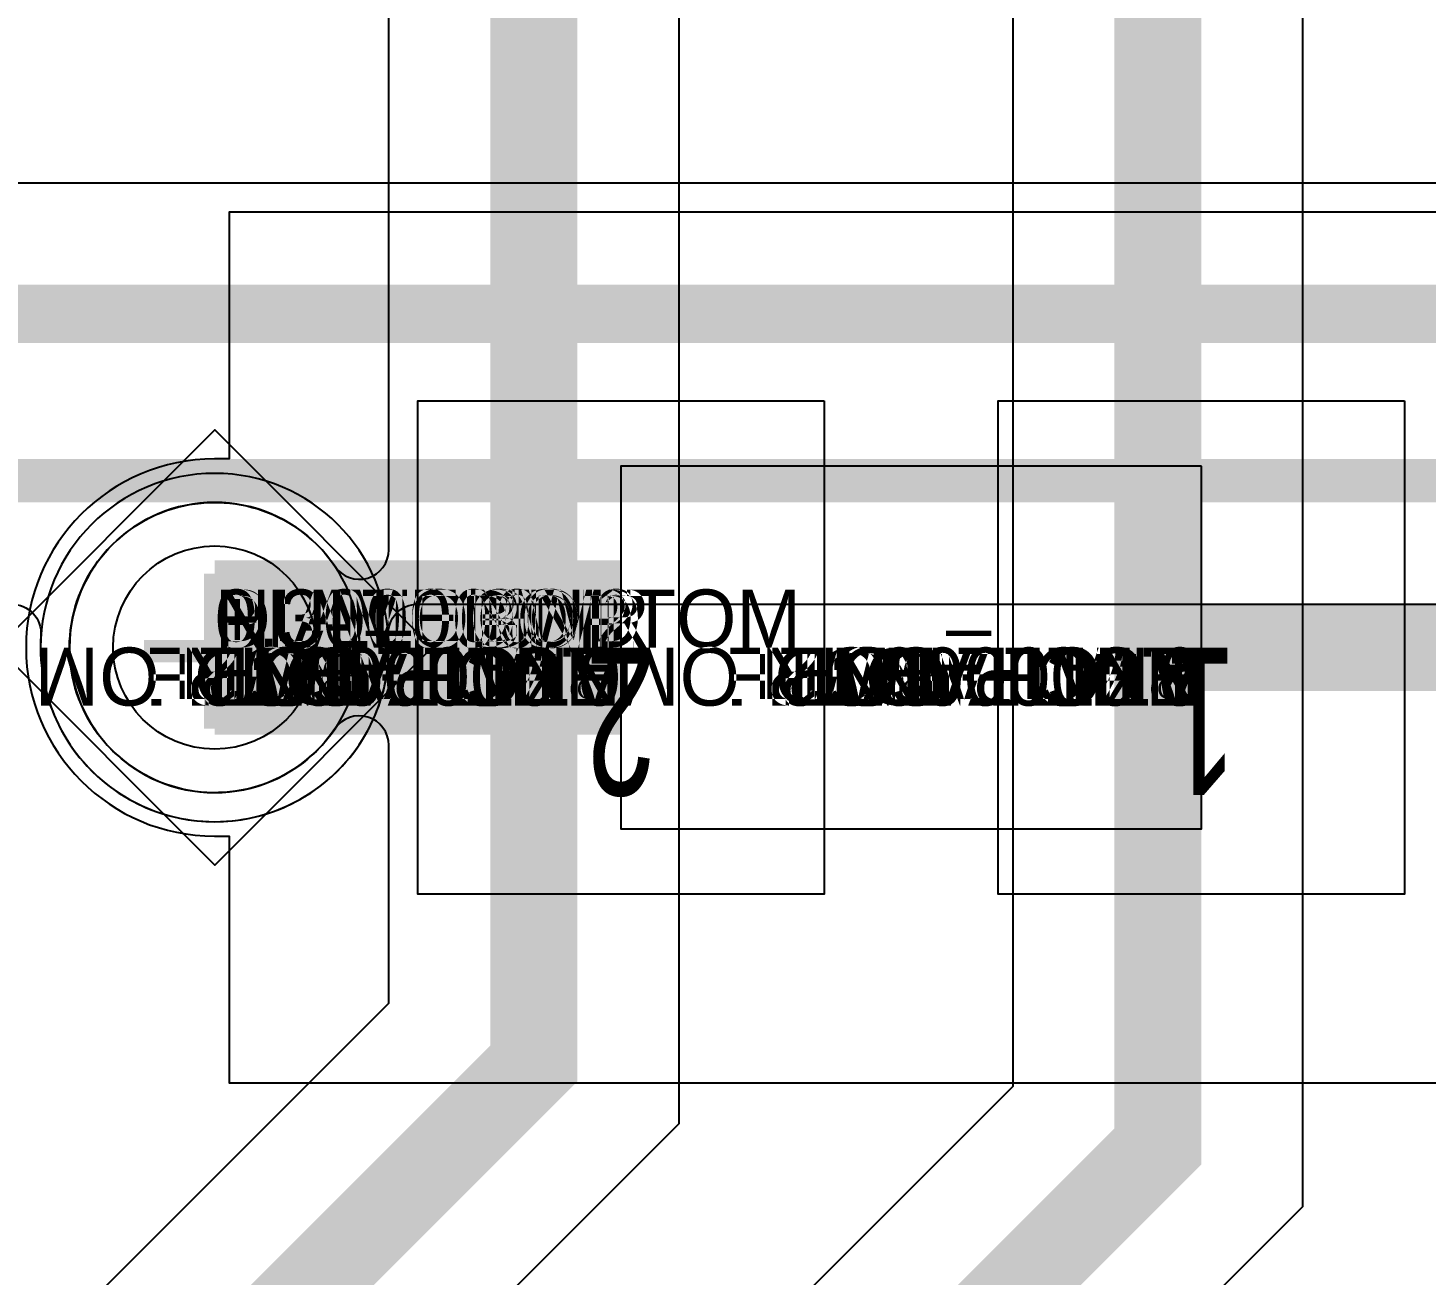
# Model space of a CAD drawing. Extents: x 0 to 323, y 0 to 320.
# Drawn here: x 72.957 to 77.774, y 84.338 to 88.635 of the extents above; entities that cross this region are included whole.
import ezdxf
from ezdxf.enums import TextEntityAlignment as Align

# ---------------------------------------------------------------- set-up
doc = ezdxf.new("R2010")
doc.units = 0
doc.header["$MEASUREMENT"] = 0
doc.layers.get('0').update_dxf_attribs({"linetype": 'CONTINUOUS'})
for name, color, linetype in [('CDN_FIGURES', 7, 'CONTINUOUS'), ('ETCH_BOTTOM', 7, 'CONTINUOUS'), ('ETCH_GND', 3, 'CONTINUOUS'), ('ETCH_INT1', 4, 'CONTINUOUS'), ('ETCH_INT2', 5, 'CONTINUOUS'), ('ETCH_PWR', 6, 'CONTINUOUS'), ('ETCH_TOP', 2, 'CONTINUOUS'), ('MANUFACTURING_NCLEGEND-1-6', 8, 'CONTINUOUS'), ('PACKAGE_GEOMETRY_ASSEMBLY_TOP', 11, 'CONTINUOUS'), ('PACKAGE_GEOMETRY_PIN_NUMBER', 9, 'CONTINUOUS')]:
    doc.layers.add(name, color=color, linetype=linetype)

# ---------------------------------------------------------------- blocks, each defined once
blk = doc.blocks.new('PAD_INFO')
for tag in ['SHAPE_TYPE', 'PAD_HEIGHT', 'PAD_LAYER', 'PAD_TYPE', 'PAD_WIDTH']:
    blk.add_attdef(tag, (0, 0), '', height=0.2)
at = {"flags": 2}
blk.add_attdef('CDN_TYPE', (0, 0), '', height=0.2, dxfattribs=at)
blk = doc.blocks.new('DRILL_INFO')
at = {"flags": 2}
blk.add_attdef('CDN_TYPE', (0, 0), '', height=0.2, dxfattribs=at)
for tag in ['FSHAPE', 'FCHAR', 'DRILL_HEIGHT', 'DIAMETER', 'PLATED', 'DRILL_WIDTH']:
    blk.add_attdef(tag, (0, 0), '', height=0.2)
blk = doc.blocks.new('VIA0700X0300')
at = {"layer": 'ETCH_BOTTOM'}
blk.add_circle((0, 0), 0.35, dxfattribs=at)
at = {"layer": 'ETCH_GND'}
blk.add_circle((0, 0), 0.35, dxfattribs=at)
at = {"layer": 'ETCH_INT1'}
blk.add_circle((0, 0), 0.35, dxfattribs=at)
at = {"layer": 'ETCH_INT2'}
blk.add_circle((0, 0), 0.35, dxfattribs=at)
at = {"layer": 'ETCH_PWR'}
blk.add_circle((0, 0), 0.35, dxfattribs=at)
at = {"layer": 'ETCH_TOP'}
blk.add_circle((0, 0), 0.35, dxfattribs=at)
ref = blk.add_blockref('PAD_INFO', (0, 0))
ref.add_attrib('PAD_LAYER', 'ETCH_TOP', (0, 0), dxfattribs={"height": 0.2})
ref.add_attrib('SHAPE_TYPE', 'NULL', (0, 0), dxfattribs={"height": 0.2})
ref.add_attrib('PAD_TYPE', 'ANTIPAD', (0, 0), dxfattribs={"height": 0.2})
ref.add_attrib('PAD_WIDTH', '0.000000', (0, 0), dxfattribs={"height": 0.2})
ref.add_attrib('PAD_HEIGHT', '0.000000', (0, 0), dxfattribs={"height": 0.2})
ref = blk.add_blockref('PAD_INFO', (0, 0))
ref.add_attrib('PAD_LAYER', 'ETCH_GND', (0, 0), dxfattribs={"height": 0.2})
ref.add_attrib('SHAPE_TYPE', 'NULL', (0, 0), dxfattribs={"height": 0.2})
ref.add_attrib('PAD_TYPE', 'ANTIPAD', (0, 0), dxfattribs={"height": 0.2})
ref.add_attrib('PAD_WIDTH', '0.000000', (0, 0), dxfattribs={"height": 0.2})
ref.add_attrib('PAD_HEIGHT', '0.000000', (0, 0), dxfattribs={"height": 0.2})
ref = blk.add_blockref('PAD_INFO', (0, 0))
ref.add_attrib('PAD_LAYER', 'ETCH_INT1', (0, 0), dxfattribs={"height": 0.2})
ref.add_attrib('SHAPE_TYPE', 'NULL', (0, 0), dxfattribs={"height": 0.2})
ref.add_attrib('PAD_TYPE', 'ANTIPAD', (0, 0), dxfattribs={"height": 0.2})
ref.add_attrib('PAD_WIDTH', '0.000000', (0, 0), dxfattribs={"height": 0.2})
ref.add_attrib('PAD_HEIGHT', '0.000000', (0, 0), dxfattribs={"height": 0.2})
ref = blk.add_blockref('PAD_INFO', (0, 0))
ref.add_attrib('PAD_LAYER', 'ETCH_INT2', (0, 0), dxfattribs={"height": 0.2})
ref.add_attrib('SHAPE_TYPE', 'NULL', (0, 0), dxfattribs={"height": 0.2})
ref.add_attrib('PAD_TYPE', 'ANTIPAD', (0, 0), dxfattribs={"height": 0.2})
ref.add_attrib('PAD_WIDTH', '0.000000', (0, 0), dxfattribs={"height": 0.2})
ref.add_attrib('PAD_HEIGHT', '0.000000', (0, 0), dxfattribs={"height": 0.2})
ref = blk.add_blockref('PAD_INFO', (0, 0))
ref.add_attrib('PAD_LAYER', 'ETCH_PWR', (0, 0), dxfattribs={"height": 0.2})
ref.add_attrib('SHAPE_TYPE', 'NULL', (0, 0), dxfattribs={"height": 0.2})
ref.add_attrib('PAD_TYPE', 'ANTIPAD', (0, 0), dxfattribs={"height": 0.2})
ref.add_attrib('PAD_WIDTH', '0.000000', (0, 0), dxfattribs={"height": 0.2})
ref.add_attrib('PAD_HEIGHT', '0.000000', (0, 0), dxfattribs={"height": 0.2})
ref = blk.add_blockref('PAD_INFO', (0, 0))
ref.add_attrib('PAD_LAYER', 'ETCH_BOTTOM', (0, 0), dxfattribs={"height": 0.2})
ref.add_attrib('SHAPE_TYPE', 'NULL', (0, 0), dxfattribs={"height": 0.2})
ref.add_attrib('PAD_TYPE', 'ANTIPAD', (0, 0), dxfattribs={"height": 0.2})
ref.add_attrib('PAD_WIDTH', '0.000000', (0, 0), dxfattribs={"height": 0.2})
ref.add_attrib('PAD_HEIGHT', '0.000000', (0, 0), dxfattribs={"height": 0.2})
ref = blk.add_blockref('PAD_INFO', (0, 0))
ref.add_attrib('PAD_LAYER', 'ETCH_TOP', (0, 0), dxfattribs={"height": 0.2})
ref.add_attrib('SHAPE_TYPE', 'NULL', (0, 0), dxfattribs={"height": 0.2})
ref.add_attrib('PAD_TYPE', 'THERMAL', (0, 0), dxfattribs={"height": 0.2})
ref.add_attrib('PAD_WIDTH', '0.000000', (0, 0), dxfattribs={"height": 0.2})
ref.add_attrib('PAD_HEIGHT', '0.000000', (0, 0), dxfattribs={"height": 0.2})
ref = blk.add_blockref('PAD_INFO', (0, 0))
ref.add_attrib('PAD_LAYER', 'ETCH_GND', (0, 0), dxfattribs={"height": 0.2})
ref.add_attrib('SHAPE_TYPE', 'NULL', (0, 0), dxfattribs={"height": 0.2})
ref.add_attrib('PAD_TYPE', 'THERMAL', (0, 0), dxfattribs={"height": 0.2})
ref.add_attrib('PAD_WIDTH', '0.000000', (0, 0), dxfattribs={"height": 0.2})
ref.add_attrib('PAD_HEIGHT', '0.000000', (0, 0), dxfattribs={"height": 0.2})
ref = blk.add_blockref('PAD_INFO', (0, 0))
ref.add_attrib('PAD_LAYER', 'ETCH_INT1', (0, 0), dxfattribs={"height": 0.2})
ref.add_attrib('SHAPE_TYPE', 'NULL', (0, 0), dxfattribs={"height": 0.2})
ref.add_attrib('PAD_TYPE', 'THERMAL', (0, 0), dxfattribs={"height": 0.2})
ref.add_attrib('PAD_WIDTH', '0.000000', (0, 0), dxfattribs={"height": 0.2})
ref.add_attrib('PAD_HEIGHT', '0.000000', (0, 0), dxfattribs={"height": 0.2})
ref = blk.add_blockref('PAD_INFO', (0, 0))
ref.add_attrib('PAD_LAYER', 'ETCH_INT2', (0, 0), dxfattribs={"height": 0.2})
ref.add_attrib('SHAPE_TYPE', 'NULL', (0, 0), dxfattribs={"height": 0.2})
ref.add_attrib('PAD_TYPE', 'THERMAL', (0, 0), dxfattribs={"height": 0.2})
ref.add_attrib('PAD_WIDTH', '0.000000', (0, 0), dxfattribs={"height": 0.2})
ref.add_attrib('PAD_HEIGHT', '0.000000', (0, 0), dxfattribs={"height": 0.2})
ref = blk.add_blockref('PAD_INFO', (0, 0))
ref.add_attrib('PAD_LAYER', 'ETCH_PWR', (0, 0), dxfattribs={"height": 0.2})
ref.add_attrib('SHAPE_TYPE', 'NULL', (0, 0), dxfattribs={"height": 0.2})
ref.add_attrib('PAD_TYPE', 'THERMAL', (0, 0), dxfattribs={"height": 0.2})
ref.add_attrib('PAD_WIDTH', '0.000000', (0, 0), dxfattribs={"height": 0.2})
ref.add_attrib('PAD_HEIGHT', '0.000000', (0, 0), dxfattribs={"height": 0.2})
ref = blk.add_blockref('PAD_INFO', (0, 0))
ref.add_attrib('PAD_LAYER', 'ETCH_BOTTOM', (0, 0), dxfattribs={"height": 0.2})
ref.add_attrib('SHAPE_TYPE', 'NULL', (0, 0), dxfattribs={"height": 0.2})
ref.add_attrib('PAD_TYPE', 'THERMAL', (0, 0), dxfattribs={"height": 0.2})
ref.add_attrib('PAD_WIDTH', '0.000000', (0, 0), dxfattribs={"height": 0.2})
ref.add_attrib('PAD_HEIGHT', '0.000000', (0, 0), dxfattribs={"height": 0.2})
ref = blk.add_blockref('PAD_INFO', (0, 0))
ref.add_attrib('PAD_LAYER', 'ETCH_TOP', (0, 0), dxfattribs={"height": 0.2})
ref.add_attrib('SHAPE_TYPE', 'CIRCLE', (0, 0), dxfattribs={"height": 0.2})
ref.add_attrib('PAD_TYPE', 'REGULAR', (0, 0), dxfattribs={"height": 0.2})
ref.add_attrib('PAD_WIDTH', '0.700000', (0, 0), dxfattribs={"height": 0.2})
ref.add_attrib('PAD_HEIGHT', '0.700000', (0, 0), dxfattribs={"height": 0.2})
ref = blk.add_blockref('PAD_INFO', (0, 0))
ref.add_attrib('PAD_LAYER', 'ETCH_GND', (0, 0), dxfattribs={"height": 0.2})
ref.add_attrib('SHAPE_TYPE', 'CIRCLE', (0, 0), dxfattribs={"height": 0.2})
ref.add_attrib('PAD_TYPE', 'REGULAR', (0, 0), dxfattribs={"height": 0.2})
ref.add_attrib('PAD_WIDTH', '0.700000', (0, 0), dxfattribs={"height": 0.2})
ref.add_attrib('PAD_HEIGHT', '0.700000', (0, 0), dxfattribs={"height": 0.2})
ref = blk.add_blockref('PAD_INFO', (0, 0))
ref.add_attrib('PAD_LAYER', 'ETCH_INT1', (0, 0), dxfattribs={"height": 0.2})
ref.add_attrib('SHAPE_TYPE', 'CIRCLE', (0, 0), dxfattribs={"height": 0.2})
ref.add_attrib('PAD_TYPE', 'REGULAR', (0, 0), dxfattribs={"height": 0.2})
ref.add_attrib('PAD_WIDTH', '0.700000', (0, 0), dxfattribs={"height": 0.2})
ref.add_attrib('PAD_HEIGHT', '0.700000', (0, 0), dxfattribs={"height": 0.2})
ref = blk.add_blockref('PAD_INFO', (0, 0))
ref.add_attrib('PAD_LAYER', 'ETCH_INT2', (0, 0), dxfattribs={"height": 0.2})
ref.add_attrib('SHAPE_TYPE', 'CIRCLE', (0, 0), dxfattribs={"height": 0.2})
ref.add_attrib('PAD_TYPE', 'REGULAR', (0, 0), dxfattribs={"height": 0.2})
ref.add_attrib('PAD_WIDTH', '0.700000', (0, 0), dxfattribs={"height": 0.2})
ref.add_attrib('PAD_HEIGHT', '0.700000', (0, 0), dxfattribs={"height": 0.2})
ref = blk.add_blockref('PAD_INFO', (0, 0))
ref.add_attrib('PAD_LAYER', 'ETCH_PWR', (0, 0), dxfattribs={"height": 0.2})
ref.add_attrib('SHAPE_TYPE', 'CIRCLE', (0, 0), dxfattribs={"height": 0.2})
ref.add_attrib('PAD_TYPE', 'REGULAR', (0, 0), dxfattribs={"height": 0.2})
ref.add_attrib('PAD_WIDTH', '0.700000', (0, 0), dxfattribs={"height": 0.2})
ref.add_attrib('PAD_HEIGHT', '0.700000', (0, 0), dxfattribs={"height": 0.2})
ref = blk.add_blockref('PAD_INFO', (0, 0))
ref.add_attrib('PAD_LAYER', 'ETCH_BOTTOM', (0, 0), dxfattribs={"height": 0.2})
ref.add_attrib('SHAPE_TYPE', 'CIRCLE', (0, 0), dxfattribs={"height": 0.2})
ref.add_attrib('PAD_TYPE', 'REGULAR', (0, 0), dxfattribs={"height": 0.2})
ref.add_attrib('PAD_WIDTH', '0.700000', (0, 0), dxfattribs={"height": 0.2})
ref.add_attrib('PAD_HEIGHT', '0.700000', (0, 0), dxfattribs={"height": 0.2})
ref = blk.add_blockref('DRILL_INFO', (0, 0))
ref.add_attrib('DIAMETER', '0.300000', (0, 0), dxfattribs={"height": 0.2})
ref.add_attrib('PLATED', 'PLATED', (0, 0), dxfattribs={"height": 0.2})
ref.add_attrib('FSHAPE', 'DIAMOND', (0, 0), dxfattribs={"height": 0.2})
ref.add_attrib('FCHAR', '+', (0, 0), dxfattribs={"height": 0.2})
ref.add_attrib('DRILL_WIDTH', '1.500000', (0, 0), dxfattribs={"height": 0.2})
ref.add_attrib('DRILL_HEIGHT', '1.500000', (0, 0), dxfattribs={"height": 0.2})
for tag in ['CDN_TYPE', 'PIN']:
    blk.add_attdef(tag, (0, 0), '', height=0.2)
at = {"flags": 2}
for tag in ['PSTKNAME', 'BBV']:
    blk.add_attdef(tag, (0, 0), '', height=0.2, dxfattribs=at)
blk = doc.blocks.new('FIGURE_DIAMOND')
at = {"layer": 'CDN_FIGURES'}
blk.add_lwpolyline([(-0.5, 0), (0, 0.5), (0.5, 0), (0, -0.5)], close=True, dxfattribs=at)
blk = doc.blocks.new('RC1400X1700TS')
at = {"layer": 'ETCH_TOP'}
blk.add_lwpolyline([(-0.7, -0.85), (-0.7, 0.85), (0.7, 0.85), (0.7, -0.85)], close=True, dxfattribs=at)
ref = blk.add_blockref('PAD_INFO', (0, 0))
ref.add_attrib('PAD_LAYER', 'ETCH_TOP', (0, 0), dxfattribs={"height": 0.2})
ref.add_attrib('SHAPE_TYPE', 'NULL', (0, 0), dxfattribs={"height": 0.2})
ref.add_attrib('PAD_TYPE', 'ANTIPAD', (0, 0), dxfattribs={"height": 0.2})
ref.add_attrib('PAD_WIDTH', '0.000000', (0, 0), dxfattribs={"height": 0.2})
ref.add_attrib('PAD_HEIGHT', '0.000000', (0, 0), dxfattribs={"height": 0.2})
ref = blk.add_blockref('PAD_INFO', (0, 0))
ref.add_attrib('PAD_LAYER', 'ETCH_GND', (0, 0), dxfattribs={"height": 0.2})
ref.add_attrib('SHAPE_TYPE', 'NULL', (0, 0), dxfattribs={"height": 0.2})
ref.add_attrib('PAD_TYPE', 'ANTIPAD', (0, 0), dxfattribs={"height": 0.2})
ref.add_attrib('PAD_WIDTH', '0.000000', (0, 0), dxfattribs={"height": 0.2})
ref.add_attrib('PAD_HEIGHT', '0.000000', (0, 0), dxfattribs={"height": 0.2})
ref = blk.add_blockref('PAD_INFO', (0, 0))
ref.add_attrib('PAD_LAYER', 'ETCH_INT1', (0, 0), dxfattribs={"height": 0.2})
ref.add_attrib('SHAPE_TYPE', 'NULL', (0, 0), dxfattribs={"height": 0.2})
ref.add_attrib('PAD_TYPE', 'ANTIPAD', (0, 0), dxfattribs={"height": 0.2})
ref.add_attrib('PAD_WIDTH', '0.000000', (0, 0), dxfattribs={"height": 0.2})
ref.add_attrib('PAD_HEIGHT', '0.000000', (0, 0), dxfattribs={"height": 0.2})
ref = blk.add_blockref('PAD_INFO', (0, 0))
ref.add_attrib('PAD_LAYER', 'ETCH_INT2', (0, 0), dxfattribs={"height": 0.2})
ref.add_attrib('SHAPE_TYPE', 'NULL', (0, 0), dxfattribs={"height": 0.2})
ref.add_attrib('PAD_TYPE', 'ANTIPAD', (0, 0), dxfattribs={"height": 0.2})
ref.add_attrib('PAD_WIDTH', '0.000000', (0, 0), dxfattribs={"height": 0.2})
ref.add_attrib('PAD_HEIGHT', '0.000000', (0, 0), dxfattribs={"height": 0.2})
ref = blk.add_blockref('PAD_INFO', (0, 0))
ref.add_attrib('PAD_LAYER', 'ETCH_PWR', (0, 0), dxfattribs={"height": 0.2})
ref.add_attrib('SHAPE_TYPE', 'NULL', (0, 0), dxfattribs={"height": 0.2})
ref.add_attrib('PAD_TYPE', 'ANTIPAD', (0, 0), dxfattribs={"height": 0.2})
ref.add_attrib('PAD_WIDTH', '0.000000', (0, 0), dxfattribs={"height": 0.2})
ref.add_attrib('PAD_HEIGHT', '0.000000', (0, 0), dxfattribs={"height": 0.2})
ref = blk.add_blockref('PAD_INFO', (0, 0))
ref.add_attrib('PAD_LAYER', 'ETCH_BOTTOM', (0, 0), dxfattribs={"height": 0.2})
ref.add_attrib('SHAPE_TYPE', 'NULL', (0, 0), dxfattribs={"height": 0.2})
ref.add_attrib('PAD_TYPE', 'ANTIPAD', (0, 0), dxfattribs={"height": 0.2})
ref.add_attrib('PAD_WIDTH', '0.000000', (0, 0), dxfattribs={"height": 0.2})
ref.add_attrib('PAD_HEIGHT', '0.000000', (0, 0), dxfattribs={"height": 0.2})
ref = blk.add_blockref('PAD_INFO', (0, 0))
ref.add_attrib('PAD_LAYER', 'ETCH_TOP', (0, 0), dxfattribs={"height": 0.2})
ref.add_attrib('SHAPE_TYPE', 'NULL', (0, 0), dxfattribs={"height": 0.2})
ref.add_attrib('PAD_TYPE', 'THERMAL', (0, 0), dxfattribs={"height": 0.2})
ref.add_attrib('PAD_WIDTH', '0.000000', (0, 0), dxfattribs={"height": 0.2})
ref.add_attrib('PAD_HEIGHT', '0.000000', (0, 0), dxfattribs={"height": 0.2})
ref = blk.add_blockref('PAD_INFO', (0, 0))
ref.add_attrib('PAD_LAYER', 'ETCH_GND', (0, 0), dxfattribs={"height": 0.2})
ref.add_attrib('SHAPE_TYPE', 'NULL', (0, 0), dxfattribs={"height": 0.2})
ref.add_attrib('PAD_TYPE', 'THERMAL', (0, 0), dxfattribs={"height": 0.2})
ref.add_attrib('PAD_WIDTH', '0.000000', (0, 0), dxfattribs={"height": 0.2})
ref.add_attrib('PAD_HEIGHT', '0.000000', (0, 0), dxfattribs={"height": 0.2})
ref = blk.add_blockref('PAD_INFO', (0, 0))
ref.add_attrib('PAD_LAYER', 'ETCH_INT1', (0, 0), dxfattribs={"height": 0.2})
ref.add_attrib('SHAPE_TYPE', 'NULL', (0, 0), dxfattribs={"height": 0.2})
ref.add_attrib('PAD_TYPE', 'THERMAL', (0, 0), dxfattribs={"height": 0.2})
ref.add_attrib('PAD_WIDTH', '0.000000', (0, 0), dxfattribs={"height": 0.2})
ref.add_attrib('PAD_HEIGHT', '0.000000', (0, 0), dxfattribs={"height": 0.2})
ref = blk.add_blockref('PAD_INFO', (0, 0))
ref.add_attrib('PAD_LAYER', 'ETCH_INT2', (0, 0), dxfattribs={"height": 0.2})
ref.add_attrib('SHAPE_TYPE', 'NULL', (0, 0), dxfattribs={"height": 0.2})
ref.add_attrib('PAD_TYPE', 'THERMAL', (0, 0), dxfattribs={"height": 0.2})
ref.add_attrib('PAD_WIDTH', '0.000000', (0, 0), dxfattribs={"height": 0.2})
ref.add_attrib('PAD_HEIGHT', '0.000000', (0, 0), dxfattribs={"height": 0.2})
ref = blk.add_blockref('PAD_INFO', (0, 0))
ref.add_attrib('PAD_LAYER', 'ETCH_PWR', (0, 0), dxfattribs={"height": 0.2})
ref.add_attrib('SHAPE_TYPE', 'NULL', (0, 0), dxfattribs={"height": 0.2})
ref.add_attrib('PAD_TYPE', 'THERMAL', (0, 0), dxfattribs={"height": 0.2})
ref.add_attrib('PAD_WIDTH', '0.000000', (0, 0), dxfattribs={"height": 0.2})
ref.add_attrib('PAD_HEIGHT', '0.000000', (0, 0), dxfattribs={"height": 0.2})
ref = blk.add_blockref('PAD_INFO', (0, 0))
ref.add_attrib('PAD_LAYER', 'ETCH_BOTTOM', (0, 0), dxfattribs={"height": 0.2})
ref.add_attrib('SHAPE_TYPE', 'NULL', (0, 0), dxfattribs={"height": 0.2})
ref.add_attrib('PAD_TYPE', 'THERMAL', (0, 0), dxfattribs={"height": 0.2})
ref.add_attrib('PAD_WIDTH', '0.000000', (0, 0), dxfattribs={"height": 0.2})
ref.add_attrib('PAD_HEIGHT', '0.000000', (0, 0), dxfattribs={"height": 0.2})
ref = blk.add_blockref('PAD_INFO', (0, 0))
ref.add_attrib('PAD_LAYER', 'ETCH_GND', (0, 0), dxfattribs={"height": 0.2})
ref.add_attrib('SHAPE_TYPE', 'NULL', (0, 0), dxfattribs={"height": 0.2})
ref.add_attrib('PAD_TYPE', 'REGULAR', (0, 0), dxfattribs={"height": 0.2})
ref.add_attrib('PAD_WIDTH', '0.000000', (0, 0), dxfattribs={"height": 0.2})
ref.add_attrib('PAD_HEIGHT', '0.000000', (0, 0), dxfattribs={"height": 0.2})
ref = blk.add_blockref('PAD_INFO', (0, 0))
ref.add_attrib('PAD_LAYER', 'ETCH_INT1', (0, 0), dxfattribs={"height": 0.2})
ref.add_attrib('SHAPE_TYPE', 'NULL', (0, 0), dxfattribs={"height": 0.2})
ref.add_attrib('PAD_TYPE', 'REGULAR', (0, 0), dxfattribs={"height": 0.2})
ref.add_attrib('PAD_WIDTH', '0.000000', (0, 0), dxfattribs={"height": 0.2})
ref.add_attrib('PAD_HEIGHT', '0.000000', (0, 0), dxfattribs={"height": 0.2})
ref = blk.add_blockref('PAD_INFO', (0, 0))
ref.add_attrib('PAD_LAYER', 'ETCH_INT2', (0, 0), dxfattribs={"height": 0.2})
ref.add_attrib('SHAPE_TYPE', 'NULL', (0, 0), dxfattribs={"height": 0.2})
ref.add_attrib('PAD_TYPE', 'REGULAR', (0, 0), dxfattribs={"height": 0.2})
ref.add_attrib('PAD_WIDTH', '0.000000', (0, 0), dxfattribs={"height": 0.2})
ref.add_attrib('PAD_HEIGHT', '0.000000', (0, 0), dxfattribs={"height": 0.2})
ref = blk.add_blockref('PAD_INFO', (0, 0))
ref.add_attrib('PAD_LAYER', 'ETCH_PWR', (0, 0), dxfattribs={"height": 0.2})
ref.add_attrib('SHAPE_TYPE', 'NULL', (0, 0), dxfattribs={"height": 0.2})
ref.add_attrib('PAD_TYPE', 'REGULAR', (0, 0), dxfattribs={"height": 0.2})
ref.add_attrib('PAD_WIDTH', '0.000000', (0, 0), dxfattribs={"height": 0.2})
ref.add_attrib('PAD_HEIGHT', '0.000000', (0, 0), dxfattribs={"height": 0.2})
ref = blk.add_blockref('PAD_INFO', (0, 0))
ref.add_attrib('PAD_LAYER', 'ETCH_BOTTOM', (0, 0), dxfattribs={"height": 0.2})
ref.add_attrib('SHAPE_TYPE', 'NULL', (0, 0), dxfattribs={"height": 0.2})
ref.add_attrib('PAD_TYPE', 'REGULAR', (0, 0), dxfattribs={"height": 0.2})
ref.add_attrib('PAD_WIDTH', '0.000000', (0, 0), dxfattribs={"height": 0.2})
ref.add_attrib('PAD_HEIGHT', '0.000000', (0, 0), dxfattribs={"height": 0.2})
ref = blk.add_blockref('DRILL_INFO', (0, 0))
ref.add_attrib('DIAMETER', '0.000000', (0, 0), dxfattribs={"height": 0.2})
ref.add_attrib('PLATED', 'PLATED', (0, 0), dxfattribs={"height": 0.2})
ref.add_attrib('FSHAPE', 'NULL', (0, 0), dxfattribs={"height": 0.2})
ref.add_attrib('DRILL_WIDTH', '0.000000', (0, 0), dxfattribs={"height": 0.2})
ref.add_attrib('DRILL_HEIGHT', '0.000000', (0, 0), dxfattribs={"height": 0.2})
ref = blk.add_blockref('PAD_INFO', (0, 0))
ref.add_attrib('PAD_LAYER', 'ETCH_TOP', (0, 0), dxfattribs={"height": 0.2})
ref.add_attrib('SHAPE_TYPE', 'RECTANGLE', (0, 0), dxfattribs={"height": 0.2})
ref.add_attrib('PAD_TYPE', 'REGULAR', (0, 0), dxfattribs={"height": 0.2})
ref.add_attrib('PAD_WIDTH', '1.400000', (0, 0), dxfattribs={"height": 0.2})
ref.add_attrib('PAD_HEIGHT', '1.700000', (0, 0), dxfattribs={"height": 0.2})
for tag in ['CDN_TYPE', 'PIN']:
    blk.add_attdef(tag, (0, 0), '', height=0.2)
at = {"flags": 2}
for tag in ['PSTKNAME', 'BBV']:
    blk.add_attdef(tag, (0, 0), '', height=0.2, dxfattribs=at)
blk = doc.blocks.new('F91')
at = {"layer": 'PACKAGE_GEOMETRY_ASSEMBLY_TOP'}
blk.add_lwpolyline([(0, -0.625), (2, -0.625), (2, 0.625), (0, 0.625)], close=True, dxfattribs=at)
at = {"layer": 'ETCH_TOP'}
ref = blk.add_blockref('RC1400X1700TS', (0, 0), dxfattribs=at)
ref.add_attrib('CDN_TYPE', 'PIN', (0, 0), dxfattribs={"height": 0.2})
ref.add_attrib('PIN', '1', (0, 0), dxfattribs={"height": 0.2})
ref = blk.add_blockref('RC1400X1700TS', (2, 0), dxfattribs=at)
ref.add_attrib('CDN_TYPE', 'PIN', (0, 0), dxfattribs={"height": 0.2})
ref.add_attrib('PIN', '2', (0, 0), dxfattribs={"height": 0.2})
at = {"flags": 2}
for tag in ['SYMBOL_TYPE', 'CDN_TYPE', 'REFDES']:
    blk.add_attdef(tag, (0, 0), '', height=0.2, dxfattribs=at)

msp = doc.modelspace()

# ---------------------------------------------------------------- linework, layer by layer
at = {"layer": 'ETCH_BOTTOM'}
for points, format in [([(94.2536, 88.1001), (71.4773, 88.1001, -0.604613), (71.3939, 88.2591, 1.905295), (70.4061, 88.2591, -0.604613), (70.3227, 88.1001), (55.1502, 88.1001), (55.1501, 88.1507, 0.227962), (54.9241, 88.6192, -0.709653), (54.9873, 88.7999), (67.2864, 88.7999), (73.1064, 94.6199), (84.4564, 94.6199)], "xyb"), ([(106.45, 94.2, 0.2, 0.2, 0), (100.9, 88.65, 0.2, 0.2, 0), (100.9, 88.5514, 0.2, 0.2, 0), (100.5486, 88.2, 0.2, 0.2, 0), (98.6986, 88.2, 0.2, 0.2, 0), (97.6486, 87.15, 0.2, 0.2, 0), (94.6514, 87.15, 0.2, 0.2, 0), (94.1514, 87.65, 0.2, 0.2, 0), (54.8986, 87.65, 0.2, 0.2, 0), (54.7986, 87.55, 0.2, 0.2, 0), (34.4514, 87.55, 0.2, 0.2, 0), (33.4, 86.4986, 0.2, 0.2, 0), (33.4, 85.4064, 0.2, 0.2, 0), (28.3936, 80.4, 0.2, 0.2, 0), (21.2964, 80.4, 0.2, 0.2, 0), (18.85, 77.9536, 0.2, 0.2, 0), (18.85, 74.81, 0.2, 0.2, 0), (14.739, 70.699, 0.2, 0.2, 0), (14.739, 69.661, 0.2, 0.2, 0)], "xyseb"), ([(90.15, 84.1, 0.15, 0.15, 0), (90.15, 84.5132, 0.15, 0.15, 0), (87.5882, 87.075, 0.15, 0.15, 0), (70.975, 87.075, 0.15, 0.15, 0), (56.05, 72.15, 0.15, 0.15, 0)], "xyseb"), ([(59.3475, 74.8464), (70.1282, 85.627, -0.645228), (70.3011, 85.5618, 2.212202), (70.9382, 86.1989, -0.645228), (70.873, 86.3718), (71.1511, 86.6499), (72.9002, 86.6499, -0.434609), (73.0013, 86.5415, 1.071716), (74.1987, 86.5415, -0.434609), (74.2998, 86.6499), (87.4121, 86.6499)], "xyb")]:
    msp.add_lwpolyline(points, format=format, dxfattribs=at)
at = {"layer": 'ETCH_GND'}
msp.add_lwpolyline([(74.1001, 86.5, 1), (73.0999, 86.5, 1)], format="xyb", close=True, dxfattribs=at)
at = {"layer": 'ETCH_INT1'}
msp.add_lwpolyline([(74.2001, 86.5, 1), (72.9999, 86.5, 1)], format="xyb", close=True, dxfattribs=at)
at = {"layer": 'ETCH_INT2'}
for points, format in [([(58.7284, 69.8024), (74.1999, 85.2739), (74.1999, 86.1634, 0.73983), (74.0145, 86.2201, -3.267789), (74.0145, 86.7799, 0.73983), (74.1999, 86.8366), (74.1999, 90.4764), (87.3736, 103.6501)], "xyb"), ([(122, 94.75, 0.3, 0.3, 0), (121.3, 94.75, 0.3, 0.3, 0), (112.9, 103.15, 0.3, 0.3, 0), (87.5807, 103.15, 0.3, 0.3, 0), (74.7, 90.2693, 0.3, 0.3, 0), (74.7, 85.0668, 0.3, 0.3, 0), (57.95, 68.3168, 0.3, 0.3, 0), (57.95, 57.2193, 0.3, 0.3, 0), (57.35, 56.6193, 0.3, 0.3, 0), (57.35, 56.5, 0.3, 0.3, 0), (53.3, 52.45, 0.3, 0.3, 0)], "xyseb"), ([(88.4478, 64.1873), (80.935, 71.7001), (67.9182, 71.7001), (67.9082, 71.7047, 0.307308), (67.3543, 71.6114, -0.407694), (67.2125, 71.613), (66.6751, 72.1504), (66.6751, 72.8862), (66.682, 72.8981, 0.401314), (66.5208, 73.5705, -0.478067), (66.504, 73.7274), (77.3501, 84.5736), (77.3501, 91.5, 0.220007), (77.1739, 91.881, -0.438125), (77.1679, 92.03), (87.7878, 102.6499)], "xyb"), ([(58.7, 51.954, 0.3, 0.3, 0), (58.7, 58.8807, 0.3, 0.3, 0), (58.4, 59.1807, 0.3, 0.3, 0), (58.4, 67.1436, 0.3, 0.3, 0), (64.4064, 73.15, 0.3, 0.3, 0), (65.2193, 73.15, 0.3, 0.3, 0), (76.85, 84.7807, 0.3, 0.3, 0), (76.85, 91.5, 0.3, 0.3, 0)], "xyseb")]:
    msp.add_lwpolyline(points, format=format, dxfattribs=at)
msp.add_lwpolyline([(58.5589, 68.0097), (58.5014, 68.0335), (58.4802, 68.1398), (75.2001, 84.8597), (75.2001, 90.0622), (76.1768, 91.0389, -0.668179), (76.3499, 90.9672), (76.3499, 84.9878), (65.0122, 73.6501), (64.1993, 73.6501)], format="xyb", close=True, dxfattribs=at)
at = {"layer": 'ETCH_TOP'}
for points, format in [([(80.9501, 87.6501), (78.3501, 87.6501), (78.3501, 88.0001), (73.6499, 88.0001), (73.6499, 87.1502), (73.5993, 87.1501, 0.998924), (73.5993, 85.8499), (73.6499, 85.8498), (73.6499, 84.9999), (78.0499, 84.9999), (78.0499, 83.8751), (73.6999, 83.8751), (73.6999, 83.4501), (73.05, 83.4501, 0.198912), (72.7317, 83.3183)], "xyb"), ([(75, 86.5, 0.6, 0.6, 0), (73.6, 86.5, 0.6, 0.6, 0)], "xyseb"), ([(77, 86.5, 0.3, 0.3, 0), (79.35, 86.5, 0.3, 0.3, 0), (79.5, 86.35, 0.3, 0.3, 0)], "xyseb")]:
    msp.add_lwpolyline(points, format=format, dxfattribs=at)

# ---------------------------------------------------------------- block references
at = {"rotation": 180}
msp.add_blockref('F91', (77, 86.5), dxfattribs=at)
at = {"layer": 'ETCH_TOP'}
msp.add_blockref('VIA0700X0300', (73.6, 86.5), dxfattribs=at)
at = {"layer": 'MANUFACTURING_NCLEGEND-1-6', "xscale": 1.5, "yscale": 1.5}
msp.add_blockref('FIGURE_DIAMOND', (73.6, 86.5), dxfattribs=at)

# ---------------------------------------------------------------- texts
at = {"layer": 'MANUFACTURING_NCLEGEND-1-6'}
msp.add_text('+', height=0.75, dxfattribs=at).set_placement((73.6, 86.5), align=Align.MIDDLE_CENTER)
at = {"layer": 'PACKAGE_GEOMETRY_PIN_NUMBER', "width": 0.649606}
for s, p in [('2', (75, 86.5)), ('1', (77, 86.5))]:
    msp.add_text(s, height=0.508, rotation=180, dxfattribs=at).set_placement(p, align=Align.CENTER)

doc.saveas('drawing.dxf')
